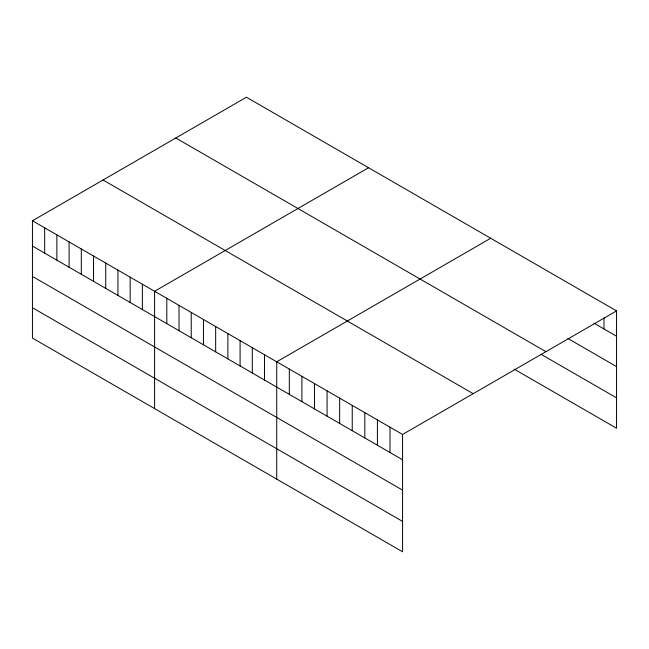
<?xml version="1.0" encoding="UTF-8"?>
<svg xmlns="http://www.w3.org/2000/svg" width="649" height="649" viewBox="0 0 649 649"><rect width="100%" height="100%" fill="white"/><g stroke="black" fill="none" stroke-linecap="round" stroke-linejoin="round"><path stroke-width="0.97" d="M32.45 220.765L402.575 434.449L402.575 551.78L32.45 338.088L32.45 220.765L246.425 97.22L616.55 310.912L616.55 428.235L514.195 369.143M368.567 167.742L154.592 291.279L154.592 408.602M490.709 238.256L276.734 361.793L276.734 479.124M402.575 434.449L616.55 310.912M593.9 323.145L616.55 336.223M567.891 338.494L616.55 366.588M175.814 137.994L545.939 351.685M541.047 354.281L616.55 397.869M103.061 179.992L473.186 393.683M32.45 246.068L402.575 459.76M32.45 276.433L402.575 490.125M32.45 307.723L402.575 521.407M603.968 317.823L603.968 328.954M389.992 427.188L389.992 452.491M377.41 419.919L377.41 445.222M364.819 412.659L364.819 437.961M352.237 405.39L352.237 430.693M339.654 398.121L339.654 423.432M327.072 390.86L327.072 416.163M314.489 383.591L314.489 408.894M301.899 376.331L301.899 401.634M289.316 369.062L289.316 394.365M264.516 354.743L264.516 380.046M252.307 347.694L252.307 372.997M240.089 340.644L240.089 365.947M227.872 333.586L227.872 358.897M215.663 326.536L215.663 351.839M203.445 319.486L203.445 344.789M191.236 312.437L191.236 337.74M179.019 305.379L179.019 330.69M166.809 298.329L166.809 323.64M142.374 284.23L142.374 309.532M130.165 277.172L130.165 302.483M117.948 270.122L117.948 295.433M105.738 263.072L105.738 288.375M93.521 256.022L93.521 281.325M81.303 248.965L81.303 274.276M69.094 241.915L69.094 267.226M56.877 234.865L56.877 260.168M44.667 227.815L44.667 253.118"/></g></svg>
